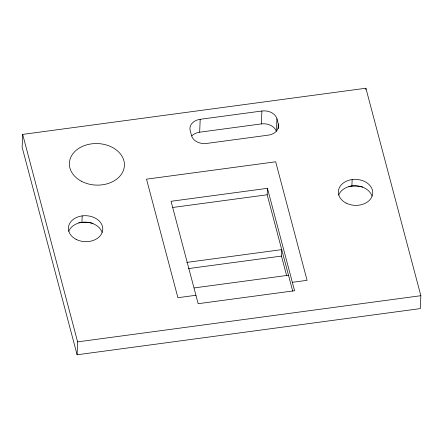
<?xml version="1.0" encoding="UTF-8"?>
<svg xmlns="http://www.w3.org/2000/svg" width="443" height="443" viewBox="0 0 443 443"><rect width="100%" height="100%" fill="white"/><g stroke="black" fill="none" stroke-linecap="round" stroke-linejoin="round"><path stroke-width="0.66" d="M22.671 134.401L22.15 147.297L77.11 354.771L420.329 308.599L420.85 295.702L365.89 88.229L22.671 134.401L77.625 341.874L77.11 354.771M81.933 222.331L82.193 215.885M191.819 135.89A12.786 9.652 2.3 0 1 199.671 132.202L200.192 119.305L261.896 111.01A12.786 9.652 2.3 0 1 276.947 118.829L278.304 123.951L278.11 128.703M276.205 131.023A12.786 9.652 2.3 0 0 261.376 123.907L261.896 111.01M292.729 291.195L267.184 194.77L267.445 188.325L171.037 201.294L198.159 303.699L294.573 290.73L267.445 188.325M276.454 131.05L276.947 118.829M286.676 275.773L281.46 256.082L281.72 249.63L186.675 262.417M351.886 186.021L352.146 179.57M365.835 89.591L365.89 88.229M199.671 132.202L261.376 123.907M172.825 207.462L267.184 194.77M188.469 268.591L281.46 256.082M194.139 287.928L288.504 275.236M195.933 295.276L177.909 297.702L146.511 179.16L275.673 161.789L307.077 280.325L292.341 282.307M77.625 341.874L420.85 295.702M348.768 186.437A25.578 19.304 2.3 0 1 362.895 187.035M78.815 222.751A25.578 19.304 2.3 0 1 92.941 223.35M68.77 231.301A17.216 12.991 2.3 0 1 85.687 222.148A17.216 12.991 2.3 0 1 102.062 232.398M338.723 194.986A17.216 12.991 2.3 0 1 355.635 185.833A17.216 12.991 2.3 0 1 372.015 196.088M278.304 123.951A12.786 9.652 2.3 0 1 268.286 135.148L206.588 143.449A12.786 9.652 2.3 0 1 191.531 135.624L190.174 130.502A12.786 9.652 2.3 0 1 200.192 119.305M81.268 181.181A27.538 20.782 2.3 0 0 124.339 166.474A27.538 20.782 2.3 0 0 85.084 145.354A27.538 20.782 2.3 0 0 81.268 181.181M76.141 239.386A17.216 12.991 2.3 0 0 102.765 229.729A17.216 12.991 2.3 0 0 77.852 216.943A17.216 12.991 2.3 0 0 76.141 239.386M346.094 203.077A17.216 12.991 2.3 0 0 372.718 193.414A17.216 12.991 2.3 0 0 347.799 180.628A17.216 12.991 2.3 0 0 346.094 203.077"/></g></svg>
